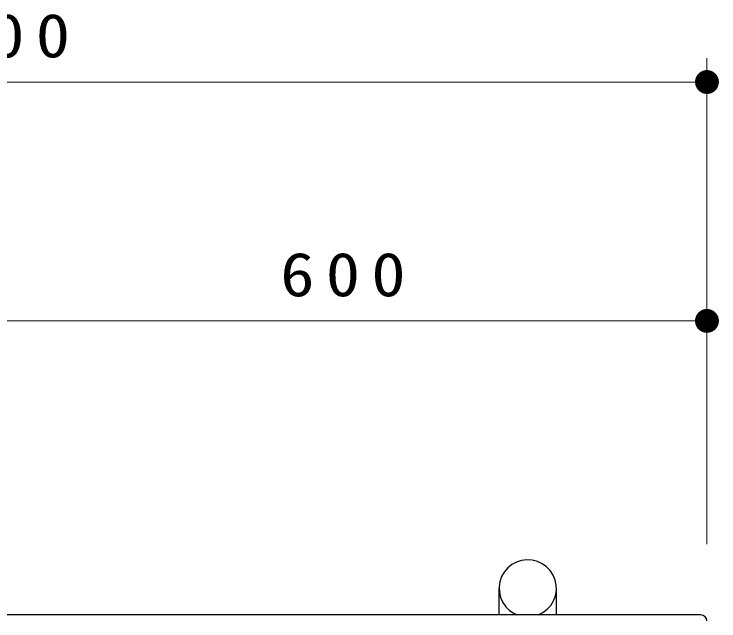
# Model space of a CAD drawing. Units: millimetres on the paper, scale 1:20. Extents: x -361 to 9, y -38 to 343.
# Drawn here: x -263.95 to -234.46, y 220.75 to 246.15 of the extents above; entities that cross this region are included whole.
import ezdxf

# ---------------------------------------------------------------- set-up
doc = ezdxf.new("R2010")
doc.units = ezdxf.units.MM
doc.layers.add('1_20', color=7, linetype='Continuous', lineweight=25)
doc.styles.add('ＭＳ ゴシック', font='')
doc.styles.get('ＭＳ ゴシック').set_extended_font_data('MS Gothic')

# ---------------------------------------------------------------- blocks, each defined once
blk = doc.blocks.new('filled_dot')
at = {"color": 0, "linetype": 'Continuous', "lineweight": -2, "const_width": 1.25}
blk.add_lwpolyline([(-0.625, 0, 1), (0.625, 0, 1)], format="xyb", close=True, dxfattribs=at)

msp = doc.modelspace()

# ---------------------------------------------------------------- linework, layer by layer
at = {"layer": '1_20', "lineweight": 13}
for p, q in [((-234.955, 223.969), (-234.955, 244.311)), ((-294.955, 243.311), (-234.955, 243.311)), ((-264.955, 233.311), (-234.955, 233.311))]:
    msp.add_line(p, q, dxfattribs=at)
at = {"layer": '1_20'}
for p, q in [((-243.655, 221.002), (-243.655, 222.115)), ((-241.255, 221.002), (-241.255, 222.115)), ((-235.205, 221.002), (-264.955, 221.002))]:
    msp.add_line(p, q, dxfattribs=at)
msp.add_lwpolyline([(-242.018, 221.001), (-241.818, 221.102), (-241.64, 221.237), (-241.491, 221.403), (-241.375, 221.593), (-241.297, 221.802), (-241.258, 222.022), (-241.262, 222.244), (-241.307, 222.463), (-241.391, 222.669), (-241.513, 222.856), (-241.667, 223.017), (-241.849, 223.147), (-242.051, 223.241), (-242.268, 223.296), (-242.491, 223.311), (-242.713, 223.283), (-242.926, 223.215), (-243.122, 223.109), (-243.296, 222.968), (-243.44, 222.798), (-243.55, 222.604), (-243.622, 222.393), (-243.653, 222.172), (-243.643, 221.95), (-243.592, 221.733), (-243.501, 221.529), (-243.374, 221.346), (-243.214, 221.189), (-243.061, 221.083), (-242.893, 221.002)], dxfattribs=at)
msp.add_arc((-235.205, 220.752), 0.25, 0.0001, 90.0001, dxfattribs=at)

# ---------------------------------------------------------------- block references
at = {"layer": '1_20', "lineweight": 13, "xscale": 0.4, "yscale": 0.4, "rotation": 180}
for p in [(-234.955, 243.311), (-234.955, 233.311)]:
    msp.add_blockref('filled_dot', p, dxfattribs=at)

# ---------------------------------------------------------------- texts
at = {"layer": '1_20', "char_height": 1.833, "attachment_point": 8, "style": 'ＭＳ ゴシック'}
for s, insert in [('\\T1.33;\\W1.15;1200', (-264.955, 244.311)), ('\\T1.33;\\W1.15;600', (-249.955, 234.311))]:
    msp.add_mtext(s, dxfattribs=dict(at, insert=insert))

doc.saveas('drawing.dxf')
